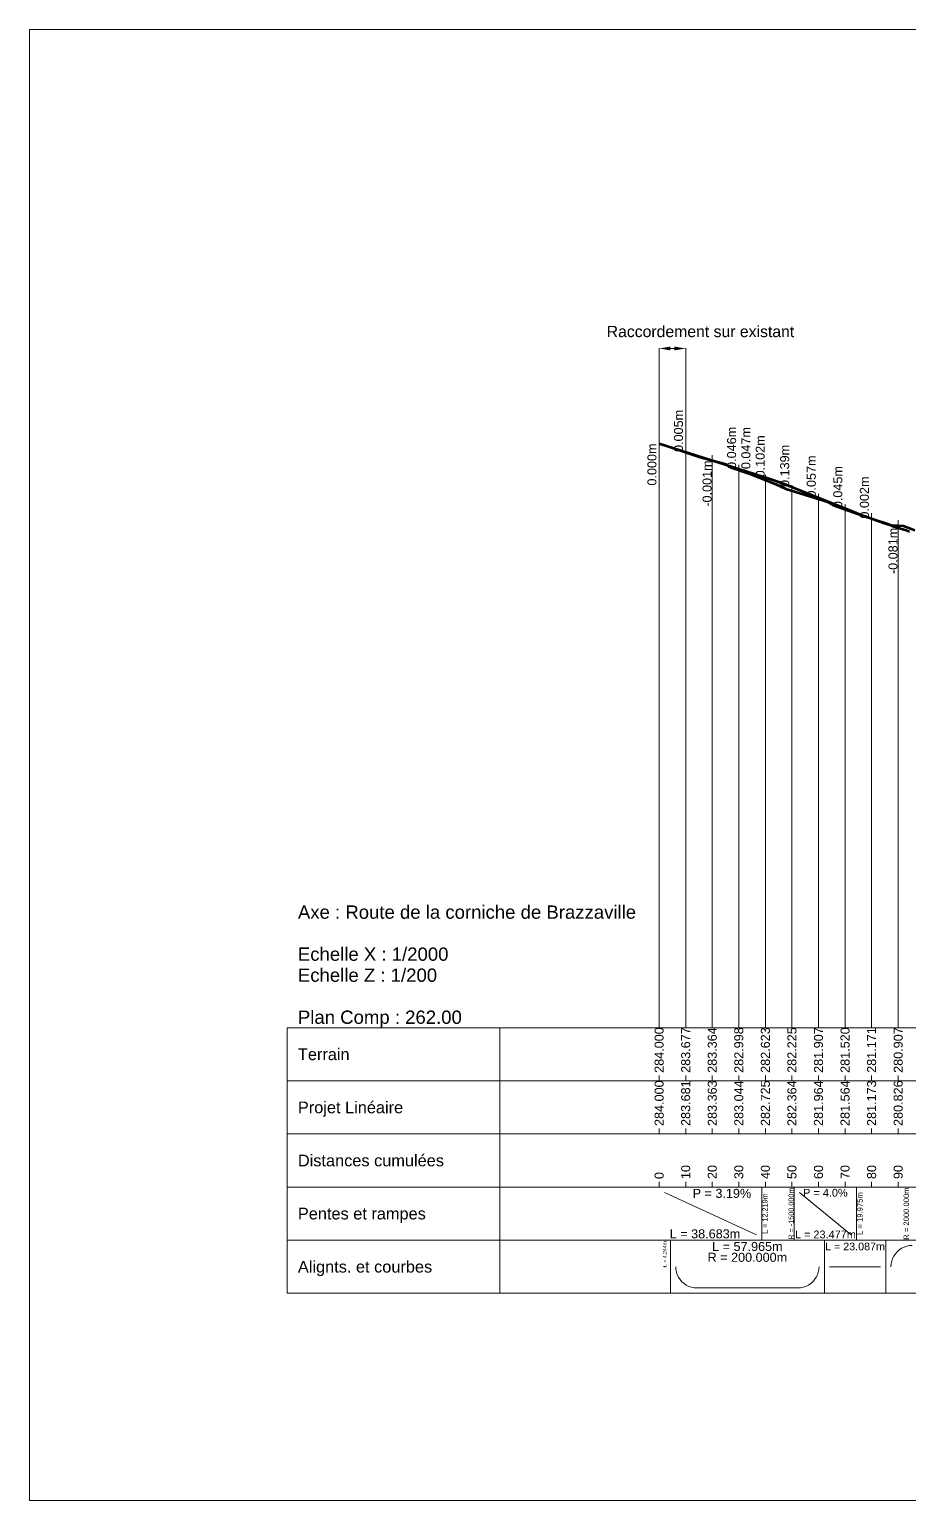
# Model space of a CAD drawing. Extents: x -1791 to 2983, y -138 to 554.
# Drawn here: x 47 to 378, y -36 to 518 of the extents above; entities that cross this region are included whole.
import ezdxf
from ezdxf.enums import TextEntityAlignment as Align

# ---------------------------------------------------------------- set-up
doc = ezdxf.new("R2010")
doc.units = 0
doc.header["$PDSIZE"] = -0.00032
doc.layers.get('0').update_dxf_attribs({"lineweight": 0})
for name, color, linetype, lineweight in [('Route - Route de la corniche de Brazzaville - PL - Cartouche', 7, 'Continuous', 0), ('Route - Route de la corniche de Brazzaville - PL - Cotation', 7, 'Continuous', 0), ('Route - Route de la corniche de Brazzaville - PL - Projet Linéaire', 7, 'Continuous', 0), ('Route - Route de la corniche de Brazzaville - PL - Terrain', 3, 'Continuous', 0)]:
    doc.layers.add(name, color=color, linetype=linetype, lineweight=lineweight)
doc.styles.add('CoteHor', font='arial.ttf', dxfattribs={"height": 0.0022})
doc.styles.add('CoteHorA', font='arial.ttf', dxfattribs={"height": 0.0022})
doc.styles.add('CoteHorB', font='arial.ttf', dxfattribs={"height": 0.0022})
doc.styles.add('CoteHorC', font='arial.ttf', dxfattribs={"height": 0.0022})
doc.styles.add('CoteHorD', font='arial.ttf', dxfattribs={"height": 0.0022})
doc.styles.add('CoteTitre', font='arial.ttf', dxfattribs={"height": 0.0017})
doc.styles.add('CoteTitreA', font='arial.ttf', dxfattribs={"height": 0.0017})
doc.styles.add('CoteVert', font='arial.ttf', dxfattribs={"height": 0.0017})
doc.styles.add('CoteVertA', font='arial.ttf', dxfattribs={"height": 0.0017})
doc.styles.add('CoteVertB', font='arial.ttf', dxfattribs={"height": 0.0017})
doc.styles.add('ProfilCartouche', font='arial.ttf', dxfattribs={"height": 0.0025})
doc.styles.get("Standard").update_dxf_attribs({"font": 'arial.ttf'})
doc.dimstyles.get("Standard").update_dxf_attribs({"dimtxt": 0.18, "dimasz": 0.18, "dimexe": 0.18, "dimexo": 0.0625, "dimgap": 0.09, "dimtad": 0, "dimtih": 1, "dimtoh": 1, "dimdec": 4, "dimzin": 0, "dimdsep": 46, "dimtxsty": 'Standard', "dimcen": 0.09, "dimadec": 0, "dimazin": 0, "dimtfac": 1, "dimtdec": 4, "dimtofl": 0, "dimtmove": 0, "dimatfit": 3, "dimfxl": 1, "dimtolj": 1, "dimtzin": 0, "dimarcsym": 0})

# ---------------------------------------------------------------- blocks, each defined once
blk = doc.blocks.new('*D5')
at = {"transparency": 16777216}
for p, q in [((283.96, 361.89), (283.96, 397.79)), ((288.21, 397.61), (289.71, 397.61)), ((293.96, 358.7), (293.96, 397.79))]:
    blk.add_line(p, q, dxfattribs=at)
for points in [[(288.21, 398.32), (288.21, 396.9), (283.96, 397.61)], [(289.71, 398.32), (289.71, 396.9), (293.96, 397.61)]]:
    blk.add_solid(points, dxfattribs=at)
at = {"layer": 'Defpoints', "color": 0, "transparency": 16777216}
for p in [(293.96, 397.61), (283.96, 361.83), (293.96, 358.64)]:
    blk.add_point(p, dxfattribs=at)
at = {"transparency": 16777216, "insert": (299.52, 403.98), "char_height": 4.25, "attachment_point": 5}
blk.add_mtext('\\A1;Raccordement sur existant', dxfattribs=at)

msp = doc.modelspace()

# ---------------------------------------------------------------- linework, layer by layer
msp.add_lwpolyline([(46.8773, 517.75939), (846.8773, 517.75939), (846.8773, -36.24061), (46.8773, -36.24061)], close=True)
at = {"layer": 'Route - Route de la corniche de Brazzaville - PL - Cotation', "color": 7, "linetype": 'Continuous'}
for p, q in [((283.95504, 141.82753), (283.95504, 363.82753)), ((293.95504, 141.82753), (293.95504, 360.59391)), ((303.95504, 141.82753), (303.95504, 357.4703)), ((313.95504, 141.82753), (313.95504, 353.81151)), ((323.95504, 141.82753), (323.95504, 350.05397)), ((333.95504, 141.82753), (333.95504, 346.07497)), ((343.95504, 141.82753), (343.95504, 342.90219)), ((353.95504, 141.82753), (353.95504, 339.02291)), ((363.95504, 141.82753), (363.95504, 335.533)), ((373.95504, 141.82753), (373.95504, 332.90008)), ((143.95504, 41.82753), (143.95504, 141.82753)), ((749.79956, 141.82753), (143.95504, 141.82753)), ((223.95504, 141.82753), (223.95504, 41.82753)), ((749.79956, 121.82753), (143.95504, 121.82753)), ((749.79956, 101.82753), (143.95504, 101.82753)), ((283.95504, 83.82753), (283.95504, 81.82753)), ((293.95504, 83.82753), (293.95504, 81.82753)), ((303.95504, 83.82753), (303.95504, 81.82753)), ((313.95504, 83.82753), (313.95504, 81.82753)), ((323.95504, 83.82753), (323.95504, 81.82753)), ((333.95504, 83.82753), (333.95504, 81.82753)), ((343.95504, 83.82753), (343.95504, 81.82753)), ((353.95504, 83.82753), (353.95504, 81.82753)), ((363.95504, 83.82753), (363.95504, 81.82753)), ((373.95504, 83.82753), (373.95504, 81.82753)), ((749.79956, 81.82753), (143.95504, 81.82753)), ((320.61811, 63.82753), (285.95504, 79.82753)), ((322.61811, 81.82753), (322.61811, 61.82753)), ((334.8295, 81.82753), (334.8295, 61.82753)), ((356.28729, 63.82753), (336.8295, 79.82753)), ((358.28729, 81.82753), (358.28729, 61.82753)), ((749.79956, 61.82753), (143.95504, 61.82753)), ((288.19942, 61.82753), (288.19942, 41.82753)), ((346.16443, 61.82753), (346.16443, 41.82753)), ((369.25157, 61.82753), (369.25157, 41.82753)), ((371.86053, 54.889), (372.32337, 55.82753)), ((372.32337, 55.82753), (372.90474, 56.69762)), ((372.90474, 56.69762), (373.59472, 57.48438)), ((373.59472, 57.48438), (374.38148, 58.17435)), ((374.38148, 58.17435), (375.25157, 58.75573)), ((375.25157, 58.75573), (376.1901, 59.21856)), ((376.1901, 59.21856), (377.18102, 59.55493)), ((377.18102, 59.55493), (378.20736, 59.75909)), ((378.20736, 59.75909), (379.25157, 59.82753)), ((286.19942, 51.82753), (285.95504, 51.82753)), ((290.19942, 51.82753), (290.26787, 50.78332)), ((290.26787, 50.78332), (290.47202, 49.75698)), ((344.09598, 50.78332), (343.89183, 49.75698)), ((344.16443, 51.82753), (344.09598, 50.78332)), ((367.25157, 51.82753), (348.16443, 51.82753)), ((371.25157, 51.82753), (371.32001, 52.87174)), ((371.32001, 52.87174), (371.52416, 53.89808)), ((371.52416, 53.89808), (371.86053, 54.889)), ((290.47202, 49.75698), (290.80839, 48.76606)), ((290.80839, 48.76606), (291.27122, 47.82753)), ((291.27122, 47.82753), (291.8526, 46.95744)), ((291.8526, 46.95744), (292.54257, 46.17067)), ((292.54257, 46.17067), (293.32933, 45.4807)), ((293.32933, 45.4807), (294.19942, 44.89933)), ((294.19942, 44.89933), (295.13796, 44.43649)), ((295.13796, 44.43649), (296.12887, 44.10012)), ((339.22589, 44.43649), (338.23498, 44.10012)), ((340.16443, 44.89933), (339.22589, 44.43649)), ((341.03452, 45.4807), (340.16443, 44.89933)), ((341.82128, 46.17067), (341.03452, 45.4807)), ((342.51125, 46.95744), (341.82128, 46.17067)), ((343.09263, 47.82753), (342.51125, 46.95744)), ((343.55546, 48.76606), (343.09263, 47.82753)), ((343.89183, 49.75698), (343.55546, 48.76606)), ((749.79956, 41.82753), (143.95504, 41.82753)), ((296.12887, 44.10012), (297.15521, 43.89597)), ((297.15521, 43.89597), (298.19942, 43.82753)), ((298.19942, 43.82753), (336.16443, 43.82753)), ((337.20863, 43.89597), (336.16443, 43.82753)), ((338.23498, 44.10012), (337.20863, 43.89597))]:
    msp.add_line(p, q, dxfattribs=at)
at = {"layer": 'Route - Route de la corniche de Brazzaville - PL - Cotation', "color": 114, "linetype": 'Continuous'}
for p, q in [((283.95504, 123.82753), (283.95504, 121.82753)), ((293.95504, 123.82753), (293.95504, 121.82753)), ((303.95504, 123.82753), (303.95504, 121.82753)), ((313.95504, 123.82753), (313.95504, 121.82753)), ((323.95504, 123.82753), (323.95504, 121.82753)), ((333.95504, 123.82753), (333.95504, 121.82753)), ((343.95504, 123.82753), (343.95504, 121.82753)), ((353.95504, 123.82753), (353.95504, 121.82753)), ((363.95504, 123.82753), (363.95504, 121.82753)), ((373.95504, 123.82753), (373.95504, 121.82753))]:
    msp.add_line(p, q, dxfattribs=at)
at = {"layer": 'Route - Route de la corniche de Brazzaville - PL - Cotation', "linetype": 'Continuous'}
for p, q in [((283.95504, 103.82753), (283.95504, 101.82753)), ((293.95504, 103.82753), (293.95504, 101.82753)), ((303.95504, 103.82753), (303.95504, 101.82753)), ((313.95504, 103.82753), (313.95504, 101.82753)), ((323.95504, 103.82753), (323.95504, 101.82753)), ((333.95504, 103.82753), (333.95504, 101.82753)), ((343.95504, 103.82753), (343.95504, 101.82753)), ((353.95504, 103.82753), (353.95504, 101.82753)), ((363.95504, 103.82753), (363.95504, 101.82753)), ((373.95504, 103.82753), (373.95504, 101.82753))]:
    msp.add_line(p, q, dxfattribs=at)
at = {"layer": 'Route - Route de la corniche de Brazzaville - PL - Projet Linéaire', "color": 1, "linetype": 'Continuous', "lineweight": 53, "flags": 128}
msp.add_lwpolyline([(283.95504, 361.82753), (322.61811, 349.50983), (322.64989, 349.49971), (322.68167, 349.48957), (322.71345, 349.47943), (322.74523, 349.46928), (322.77701, 349.45912), (322.80879, 349.44896), (322.84057, 349.43879), (322.87235, 349.42862), (322.90413, 349.41844), (322.93591, 349.40825), (322.96769, 349.39806), (322.99947, 349.38785), (323.03125, 349.37764), (323.06303, 349.36742), (323.09481, 349.3572), (323.12659, 349.34697), (323.15837, 349.33674), (323.19015, 349.3265), (323.22193, 349.31625), (323.25371, 349.30599), (323.28549, 349.29573), (323.31727, 349.28546), (323.34905, 349.27518), (323.38083, 349.2649), (323.41261, 349.25461), (323.4444, 349.24431), (323.47618, 349.23401), (323.50796, 349.2237), (323.53974, 349.21338), (323.57152, 349.20306), (323.6033, 349.19273), (323.63508, 349.18239), (323.66686, 349.17205), (323.69864, 349.16169), (323.73042, 349.15134), (323.76221, 349.14097), (323.79399, 349.1306), (323.82577, 349.12022), (323.85755, 349.10984), (323.88933, 349.09944), (323.92111, 349.08905), (323.95289, 349.07864), (323.98467, 349.06823), (324.01646, 349.05781), (324.04824, 349.04739), (324.08002, 349.03696), (324.1118, 349.02652), (324.14358, 349.01607), (324.17536, 349.00562), (324.20715, 348.99517), (324.23893, 348.9847), (324.27071, 348.97423), (324.33427, 348.95326), (324.36606, 348.94277), (324.39784, 348.93227), (324.42962, 348.92176), (324.4614, 348.91125), (324.49319, 348.90073), (324.52497, 348.89021), (324.55675, 348.87967), (324.58853, 348.86913), (324.62031, 348.85859), (324.6521, 348.84803), (324.68388, 348.83747), (324.71566, 348.82691), (324.74744, 348.81633), (324.77923, 348.80575), (324.81101, 348.79517), (324.84279, 348.78457), (324.87458, 348.77397), (324.90636, 348.76337), (324.93814, 348.75275), (324.96992, 348.74213), (325.00171, 348.7315), (325.03349, 348.72087), (325.06527, 348.71023), (325.09706, 348.69958), (325.12884, 348.68892), (325.16062, 348.67826), (325.19241, 348.66759), (325.22419, 348.65692), (325.25597, 348.64624), (325.28776, 348.63555), (325.31954, 348.62485), (325.35132, 348.61416), (325.38311, 348.60345), (325.41489, 348.59273), (325.44667, 348.58201), (325.47846, 348.57128), (325.51024, 348.56055), (325.54202, 348.5498), (325.57381, 348.53905), (325.60559, 348.5283), (325.63737, 348.51754), (325.66916, 348.50677), (325.70094, 348.49599), (325.73273, 348.48521), (325.76451, 348.47442), (325.79629, 348.46362), (325.82808, 348.45282), (325.85986, 348.44201), (325.89165, 348.4312), (325.92343, 348.42037), (325.95522, 348.40954), (325.987, 348.3987), (326.01878, 348.38786), (326.05057, 348.37701), (326.08235, 348.36616), (326.11414, 348.35529), (326.14592, 348.34442), (326.17771, 348.33354), (326.20949, 348.32266), (326.24128, 348.31177), (326.27306, 348.30087), (326.30485, 348.28997), (326.33663, 348.27906), (326.36842, 348.26814), (326.4002, 348.25721), (326.43199, 348.24628), (326.46377, 348.23534), (326.49556, 348.2244), (326.52734, 348.21345), (326.55913, 348.20249), (326.59091, 348.19153), (326.6227, 348.18055), (326.65448, 348.16957), (326.68627, 348.15859), (326.71805, 348.1476), (326.74984, 348.1366), (326.78162, 348.12559), (326.81341, 348.11458), (326.84519, 348.10356), (326.87698, 348.09254), (326.90877, 348.0815), (326.94055, 348.07046), (326.97234, 348.05942), (327.00412, 348.04837), (327.03591, 348.03731), (327.0677, 348.02624), (327.09948, 348.01517), (327.13127, 348.00409), (327.16305, 347.993), (327.19484, 347.98191), (327.22663, 347.97081), (327.25841, 347.9597), (327.2902, 347.94859), (327.32198, 347.93746), (327.35377, 347.92634), (327.38556, 347.91521), (327.41734, 347.90407), (327.44913, 347.89292), (327.48092, 347.88176), (327.5127, 347.8706), (327.54449, 347.85944), (327.57628, 347.84826), (327.60806, 347.83708), (327.63985, 347.8259), (327.67164, 347.8147), (327.70342, 347.8035), (327.73521, 347.79229), (327.767, 347.78107), (327.79878, 347.76985), (327.83057, 347.75862), (327.86236, 347.74739), (327.89415, 347.73615), (327.92593, 347.7249), (327.95772, 347.71365), (327.98951, 347.70238), (328.0213, 347.69112), (328.05308, 347.67984), (328.08487, 347.66856), (328.11666, 347.65727), (328.14844, 347.64597), (328.18023, 347.63467), (328.21202, 347.62336), (328.24381, 347.61204), (328.2756, 347.60072), (328.30738, 347.58939), (328.33917, 347.57806), (328.37096, 347.56671), (328.40275, 347.55536), (328.43453, 347.544), (328.46632, 347.53264), (328.49811, 347.52127), (328.5299, 347.50989), (328.56169, 347.49851), (328.59348, 347.48712), (328.62526, 347.47572), (328.65705, 347.46432), (328.68884, 347.45291), (328.72063, 347.44149), (328.75242, 347.43006), (328.78421, 347.41864), (328.81599, 347.4072), (328.84778, 347.39576), (328.87957, 347.3843), (328.91136, 347.37284), (328.94315, 347.36138), (328.97494, 347.34991), (329.00673, 347.33843), (329.03852, 347.32695), (329.0703, 347.31545), (329.10209, 347.30396), (329.13388, 347.29245), (329.16567, 347.28094), (329.19746, 347.26942), (329.22925, 347.25789), (329.26104, 347.24636), (329.29283, 347.23482), (329.32462, 347.22328), (329.35641, 347.21173), (329.3882, 347.20017), (329.41999, 347.1886), (329.45178, 347.17702), (329.48356, 347.16545), (329.51535, 347.15386), (329.54714, 347.14227), (329.57893, 347.13067), (329.61072, 347.11906), (329.64251, 347.10745), (329.6743, 347.09583), (329.70609, 347.0842), (329.76967, 347.06093), (329.80146, 347.04928), (329.83325, 347.03763), (329.86504, 347.02597), (329.89683, 347.0143), (329.92862, 347.00262), (329.96041, 346.99094), (329.9922, 346.97926), (330.02399, 346.96756), (330.05579, 346.95586), (330.11937, 346.93244), (330.15116, 346.92072), (330.18295, 346.90899), (330.21474, 346.89725), (330.24653, 346.88551), (330.27832, 346.87376), (330.31011, 346.86201), (330.3419, 346.85025), (330.37369, 346.83848), (330.40548, 346.82671), (330.43727, 346.81492), (330.46907, 346.80313), (330.50086, 346.79134), (330.53265, 346.77953), (330.56444, 346.76773), (330.59623, 346.75591), (330.62802, 346.74409), (330.65981, 346.73226), (330.6916, 346.72042), (330.7234, 346.70858), (330.75519, 346.69673), (330.78698, 346.68487), (330.81877, 346.67301), (330.85056, 346.66114), (330.88235, 346.64926), (330.91415, 346.63738), (330.94594, 346.62549), (330.97773, 346.61359), (331.00952, 346.60169), (331.04131, 346.58978), (331.07311, 346.57786), (331.1049, 346.56594), (331.13669, 346.554), (331.16848, 346.54207), (331.20027, 346.53012), (331.23207, 346.51817), (331.26386, 346.50622), (331.29565, 346.49425), (331.32744, 346.48228), (331.35924, 346.4703), (331.39103, 346.45832), (331.42282, 346.44632), (331.45461, 346.43433), (331.48641, 346.42232), (331.5182, 346.41031), (331.54999, 346.39829), (331.58179, 346.38626), (331.61358, 346.37423), (331.64537, 346.36219), (331.67716, 346.35015), (331.70896, 346.33809), (331.74075, 346.32604), (331.77254, 346.31397), (331.80434, 346.30189), (331.83613, 346.28982), (331.89972, 346.26564), (331.93151, 346.25354), (331.9633, 346.24143), (331.9951, 346.22932), (332.02689, 346.2172), (332.05868, 346.20507), (332.09048, 346.19294), (332.12227, 346.1808), (332.15407, 346.16865), (332.18586, 346.1565), (332.21765, 346.14434), (332.28124, 346.12), (332.31304, 346.10781), (332.34483, 346.09563), (332.37662, 346.08343), (332.40842, 346.07123), (332.44021, 346.05902), (332.47201, 346.04681), (332.5038, 346.03459), (332.5356, 346.02236), (332.56739, 346.01013), (332.63098, 345.98564), (332.66277, 345.97338), (332.69457, 345.96112), (332.72636, 345.94885), (332.75816, 345.93657), (332.78995, 345.92429), (332.82175, 345.912), (332.85354, 345.8997), (332.88534, 345.8874), (332.91713, 345.87509), (332.94893, 345.86278), (332.98072, 345.85045), (333.01252, 345.83813), (333.04431, 345.82579), (333.07611, 345.81345), (333.1079, 345.8011), (333.1397, 345.78874), (333.17149, 345.77637), (333.20329, 345.76401), (333.23509, 345.75163), (333.26688, 345.73925), (333.29868, 345.72686), (333.33047, 345.71446), (333.36227, 345.70206), (333.39406, 345.68964), (333.42586, 345.67723), (333.45766, 345.6648), (333.48945, 345.65237), (333.52125, 345.63993), (333.55304, 345.62749), (333.58484, 345.61504), (333.61664, 345.60258), (333.64843, 345.59011), (333.68023, 345.57764), (333.71202, 345.56517), (333.74382, 345.55268), (333.77562, 345.54019), (333.80741, 345.52769), (333.83921, 345.51519), (333.87101, 345.50267), (333.9028, 345.49015), (333.9346, 345.47763), (333.9664, 345.46509), (333.99819, 345.45256), (334.02999, 345.44001), (334.06179, 345.42746), (334.09359, 345.4149), (334.12538, 345.40234), (334.15718, 345.38976), (334.18898, 345.37718), (334.22077, 345.36459), (334.25257, 345.352), (334.28437, 345.3394), (334.31617, 345.32679), (334.34796, 345.31418), (334.37976, 345.30156), (334.41156, 345.28893), (334.44336, 345.2763), (334.47515, 345.26366), (334.50695, 345.25101), (334.53875, 345.23836), (334.57055, 345.2257), (334.60234, 345.21303), (334.66594, 345.18767), (334.69774, 345.17498), (334.72954, 345.16229), (334.76133, 345.14959), (334.79313, 345.13688), (334.82493, 345.12416), (334.8295, 345.12234), (358.2873, 335.73922)], dxfattribs=at)
at = {"layer": 'Route - Route de la corniche de Brazzaville - PL - Projet Linéaire', "color": 1, "linetype": 'Continuous', "lineweight": 53}
msp.add_ellipse((438.22337, 20319.75839), major_axis=(0, -20000), ratio=0.100000001, start_param=6.243206621, end_param=6.253194303, dxfattribs=at)
at = {"layer": 'Route - Route de la corniche de Brazzaville - PL - Terrain', "color": 114, "linetype": 'Continuous', "lineweight": 53, "flags": 128}
msp.add_lwpolyline([(283.95504, 361.82753), (288.19942, 360.47531), (299.37196, 356.73128), (309.25637, 353.9916), (311.04112, 352.82753), (318.1283, 350.35926), (327.83917, 346.53521), (331.67318, 344.80293), (346.16443, 340.20555), (347.3648, 339.82753), (349.49682, 338.63307), (360.35401, 334.7118), (369.25157, 331.79917), (371.50169, 331.06383), (375.99236, 330.76684), (380.22458, 329.19818)], dxfattribs=at)

# ---------------------------------------------------------------- texts
at = {"layer": 'Route - Route de la corniche de Brazzaville - PL - Cartouche', "style": 'ProfilCartouche'}
for s, p in [('Axe : Route de la corniche de Brazzaville', (147.95504, 185.36919)), ('Echelle X : 1/2000', (147.95504, 169.53586)), ('Echelle Z : 1/200', (147.95504, 161.61919)), ('Plan Comp : 262.00', (147.95504, 145.78586))]:
    msp.add_text(s, height=5, dxfattribs=at).set_placement(p, align=Align.MIDDLE_LEFT)
at = {"layer": 'Route - Route de la corniche de Brazzaville - PL - Cotation', "color": 7, "style": 'CoteVertB'}
for s, p in [('0.005m', (293.95504, 358.64162)), ('0.046m', (313.95504, 352.26981)), ('0.047m', (319.33837, 352.17801)), ('0.102m', (324.7217, 349.07794)), ('0.139m', (333.95504, 345.46958)), ('0.057m', (343.95504, 341.47212)), ('0.045m', (353.95504, 337.47212)), ('0.002m', (363.95504, 333.55262))]:
    msp.add_text(s, height=3.4, rotation=90, dxfattribs=at).set_placement(p, align=Align.BOTTOM_LEFT)
for s, p in [('0.000m', (283.95504, 361.82753)), ('-0.001m', (304.7217, 355.45571)), ('-0.081m', (374.7217, 330.08711))]:
    msp.add_text(s, height=3.4, rotation=90, dxfattribs=at).set_placement(p, align=Align.BOTTOM_RIGHT)
at = {"layer": 'Route - Route de la corniche de Brazzaville - PL - Cotation', "color": 114, "style": 'CoteVert'}
for s, p in [('284.000', (283.95504, 124.82753)), ('283.677', (293.95504, 124.82753)), ('283.364', (303.95504, 124.82753)), ('282.998', (313.95504, 124.82753)), ('282.623', (323.95504, 124.82753)), ('282.225', (333.95504, 124.82753)), ('281.907', (343.95504, 124.82753)), ('281.520', (353.95504, 124.82753)), ('281.171', (363.95504, 124.82753)), ('280.907', (373.95504, 124.82753))]:
    msp.add_text(s, height=3.4, rotation=90, dxfattribs=at).set_placement(p, align=Align.MIDDLE_LEFT)
at = {"layer": 'Route - Route de la corniche de Brazzaville - PL - Cotation', "color": 114, "style": 'CoteHor'}
msp.add_text('Terrain', height=4.4, dxfattribs=at).set_placement((147.95504, 131.82753), align=Align.MIDDLE_LEFT)
at = {"layer": 'Route - Route de la corniche de Brazzaville - PL - Cotation', "style": 'CoteVertA'}
for s, p in [('284.000', (283.95504, 104.82753)), ('283.681', (293.95504, 104.82753)), ('283.363', (303.95504, 104.82753)), ('283.044', (313.95504, 104.82753)), ('282.725', (323.95504, 104.82753)), ('282.364', (333.95504, 104.82753)), ('281.964', (343.95504, 104.82753)), ('281.564', (353.95504, 104.82753)), ('281.173', (363.95504, 104.82753)), ('280.826', (373.95504, 104.82753))]:
    msp.add_text(s, height=3.4, rotation=90, dxfattribs=at).set_placement(p, align=Align.MIDDLE_LEFT)
at = {"layer": 'Route - Route de la corniche de Brazzaville - PL - Cotation', "style": 'CoteHorA'}
msp.add_text('Projet Linéaire', height=4.4, dxfattribs=at).set_placement((147.95504, 111.82753), align=Align.MIDDLE_LEFT)
at = {"layer": 'Route - Route de la corniche de Brazzaville - PL - Cotation', "color": 7}
for s, style, p in [('Distances cumulées', 'CoteHorB', (147.95504, 91.82753)), ('Pentes et rampes', 'CoteHorC', (147.95504, 71.82753)), ('Alignts. et courbes', 'CoteHorD', (147.95504, 51.82753))]:
    msp.add_text(s, height=4.4, dxfattribs=dict(at, style=style)).set_placement(p, align=Align.MIDDLE_LEFT)
at = {"layer": 'Route - Route de la corniche de Brazzaville - PL - Cotation', "color": 7, "style": 'CoteVertA'}
for s, p in [('10', (293.95504, 84.82753)), ('20', (303.95504, 84.82753)), ('30', (313.95504, 84.82753)), ('40', (323.95504, 84.82753)), ('50', (333.95504, 84.82753)), ('60', (343.95504, 84.82753)), ('70', (353.95504, 84.82753)), ('80', (363.95504, 84.82753)), ('90', (373.95504, 84.82753)), ('0', (283.95504, 84.82753))]:
    msp.add_text(s, height=3.4, rotation=90, dxfattribs=at).set_placement(p, align=Align.MIDDLE_LEFT)
at = {"layer": 'Route - Route de la corniche de Brazzaville - PL - Cotation', "color": 7, "style": 'CoteTitre'}
msp.add_text('P = 3.19%', height=3.4, dxfattribs=at).set_placement((318.61811, 81.14753), align=Align.TOP_RIGHT)
for s, height, p in [('L = 12.219m', 1.952542, (322.81336, 71.82753)), ('L = 19.975m', 2.057142, (358.49301, 71.82753))]:
    msp.add_text(s, height=height, rotation=90, dxfattribs=at).set_placement(p, align=Align.TOP_CENTER)
for s, height, p in [('R = -1500.000m', 1.952542, (334.63425, 71.82753)), ('R = 2000.000m', 2.057142, (378.04464, 71.82753))]:
    msp.add_text(s, height=height, rotation=90, dxfattribs=at).set_placement(p, align=Align.CENTER)
at = {"layer": 'Route - Route de la corniche de Brazzaville - PL - Cotation', "color": 7}
for s, height, style, p in [('P = 4.0%', 2.937322, 'CoteTitre', (346.5584, 81.14753)), ('L = 57.965m', 3.4, 'CoteTitreA', (317.18192, 61.14753)), ('R = 200.000m', 3.4, 'CoteTitreA', (317.18192, 57.06753)), ('L = 23.087m', 2.890912, 'CoteTitreA', (357.708, 60.89299))]:
    msp.add_text(s, height=height, dxfattribs=dict(at, style=style)).set_placement(p, align=Align.TOP_CENTER)
at = {"layer": 'Route - Route de la corniche de Brazzaville - PL - Cotation', "color": 7, "style": 'CoteTitreA'}
msp.add_text('L = 4.244m', height=1.387952, rotation=90, dxfattribs=at).set_placement((286.07723, 61.48753), align=Align.MIDDLE_RIGHT)
at = {"layer": 'Route - Route de la corniche de Brazzaville - PL - Cotation', "color": 7, "style": 'CoteTitre'}
msp.add_text('L = 38.683m', height=3.4, dxfattribs=at).set_placement((287.95504, 62.50753))
msp.add_text('L = 23.477m', height=2.937322, dxfattribs=at).set_placement((346.5584, 62.50753), align=Align.CENTER)

# ---------------------------------------------------------------- dimensions: what is measured, and where the dimension line sits
dim = msp.add_linear_dim(base=(293.95504, 397.61067), p1=(283.95504, 361.82753), p2=(293.95504, 358.64162), text='Raccordement sur existant', dimstyle='Standard', override={"dimtxt": 4.25, "dimasz": 4.25, "dimclrd": 256, "dimclre": 256, "dimclrt": 256, "dimtmove": 2, "dimlwd": 65535, "dimlwe": 65535})
dim.commit()
dim.dimension.update_dxf_attribs({"geometry": '*D5', "text_midpoint": (299.52157, 403.98327), "dimtype": 160})

doc.saveas('drawing.dxf')
